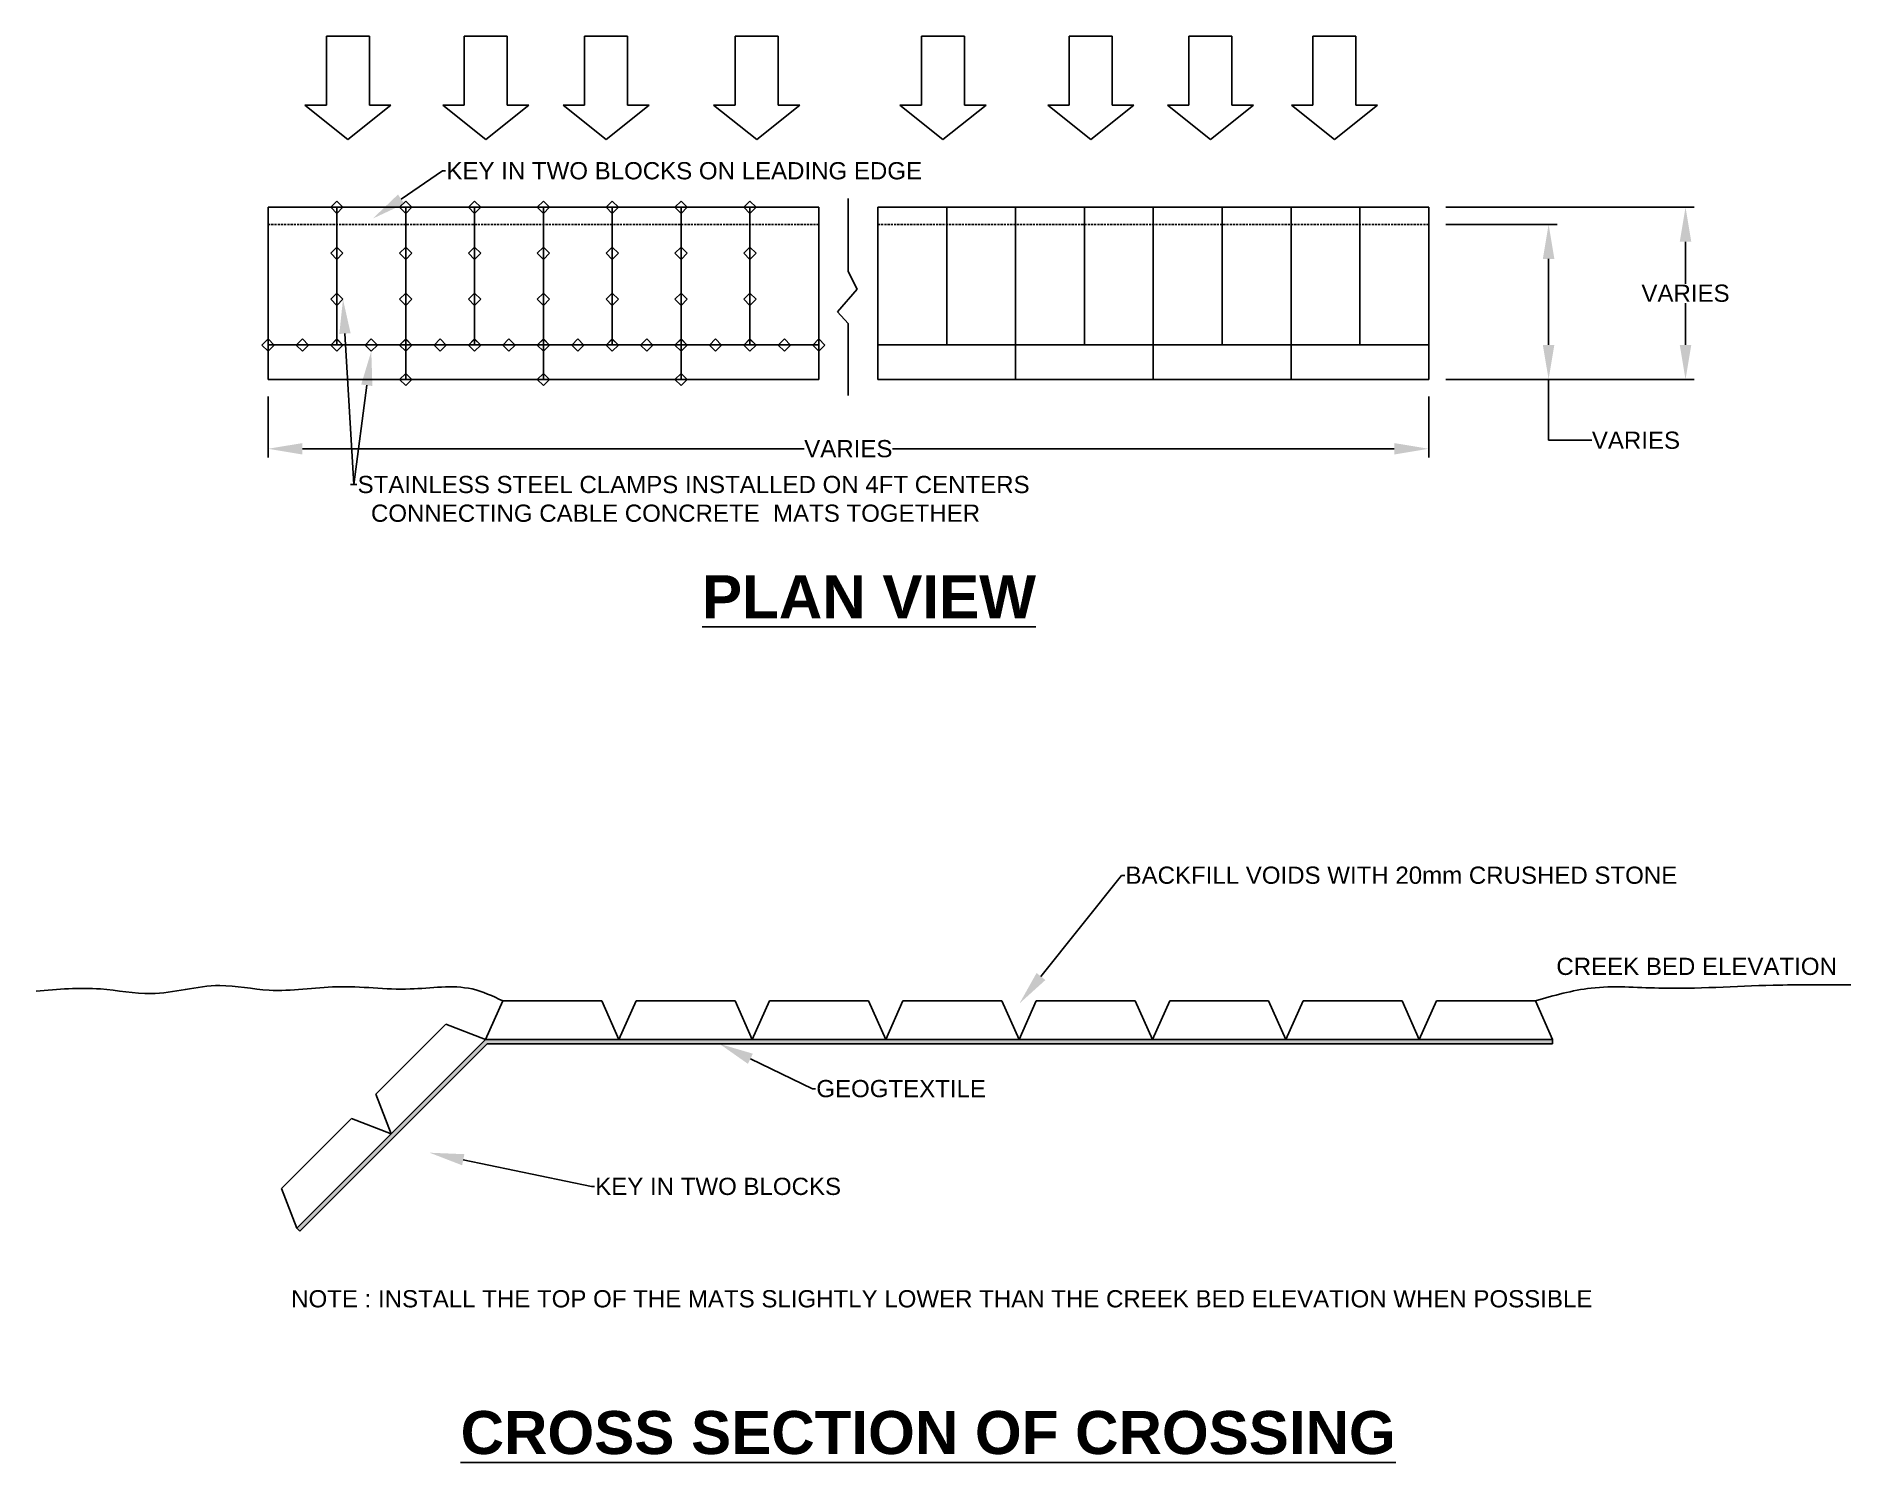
# Model space of a CAD drawing. Header units: inches. Extents: x -54 to 157, y -128 to 38.
import ezdxf
from ezdxf import colors
from ezdxf.entities.mleader import LeaderData, LeaderLine
from ezdxf.math import Vec2, Vec3

# ---------------------------------------------------------------- set-up
doc = ezdxf.new("R2010")
doc.units = ezdxf.units.IN
doc.header["$MEASUREMENT"] = 0
doc.linetypes.add('HIDDEN', pattern=[0.375, 0.25, -0.125])
doc.styles.get("Standard").update_dxf_attribs({"font": 'arial.ttf'})
doc.dimstyles.get("Standard").update_dxf_attribs({"dimtxt": 2, "dimasz": 4, "dimexe": 1, "dimexo": 2, "dimgap": 0.09, "dimtad": 0, "dimtih": 1, "dimtoh": 1, "dimdec": 0, "dimzin": 0, "dimdsep": 46, "dimtxsty": 'Standard', "dimcen": 0.09, "dimadec": 0, "dimazin": 0, "dimtfac": 1, "dimtdec": 0, "dimtofl": 0, "dimtmove": 0, "dimatfit": 3, "dimfxl": 1, "dimtolj": 1, "dimtzin": 0, "dimarcsym": 0})

# ---------------------------------------------------------------- blocks, each defined once
blk = doc.blocks.new('*D1')
at = {"color": 0, "lineweight": -2, "transparency": 16777216}
for p, q in [((-26.87, -3.66), (-26.87, -10.72)), ((108, -3.66), (108, -10.72)), ((-22.87, -9.72), (35.43, -9.72)), ((104, -9.72), (45.7, -9.72))]:
    blk.add_line(p, q, dxfattribs=at)
at = {"color": 0, "transparency": 16777216}
for points in [[(-22.87, -9.06), (-22.87, -10.39), (-26.87, -9.72)], [(104, -9.06), (104, -10.39), (108, -9.72)]]:
    blk.add_solid(points, dxfattribs=at)
at = {"layer": 'Defpoints', "color": 0, "transparency": 16777216}
for p in [(-26.87, -1.66), (108, -1.66), (108, -9.72)]:
    blk.add_point(p, dxfattribs=at)
at = {"color": 0, "transparency": 16777216, "insert": (40.56, -9.72), "char_height": 2, "attachment_point": 5}
blk.add_mtext('\\A1;VARIES', dxfattribs=at)
blk = doc.blocks.new('*D2')
at = {"color": 0, "lineweight": -2, "transparency": 16777216}
for p, q in [((110, 16.34), (122.93, 16.34)), ((121.93, 2.34), (121.93, 12.34)), ((110, -1.66), (122.93, -1.66)), ((121.93, -8.74), (121.93, -1.66)), ((126.95, -8.74), (121.93, -8.74))]:
    blk.add_line(p, q, dxfattribs=at)
at = {"color": 0, "transparency": 16777216}
for points in [[(121.26, 12.34), (122.6, 12.34), (121.93, 16.34)], [(121.26, 2.34), (122.6, 2.34), (121.93, -1.66)]]:
    blk.add_solid(points, dxfattribs=at)
at = {"layer": 'Defpoints', "color": 0, "transparency": 16777216}
for p in [(108, 16.34), (121.93, 16.34), (108, -1.66)]:
    blk.add_point(p, dxfattribs=at)
at = {"color": 0, "transparency": 16777216, "insert": (132.08, -8.74), "char_height": 2, "attachment_point": 5}
blk.add_mtext('\\A1;VARIES', dxfattribs=at)
blk = doc.blocks.new('*D3')
at = {"color": 0, "lineweight": -2, "transparency": 16777216}
for p, q in [((110, 18.34), (138.84, 18.34)), ((137.84, 14.34), (137.84, 9.46)), ((137.84, 2.34), (137.84, 7.21)), ((110, -1.66), (138.84, -1.66))]:
    blk.add_line(p, q, dxfattribs=at)
at = {"color": 0, "transparency": 16777216}
for points in [[(137.17, 14.34), (138.51, 14.34), (137.84, 18.34)], [(137.17, 2.34), (138.51, 2.34), (137.84, -1.66)]]:
    blk.add_solid(points, dxfattribs=at)
at = {"layer": 'Defpoints', "color": 0, "transparency": 16777216}
for p in [(108, 18.34), (137.84, 18.34), (108, -1.66)]:
    blk.add_point(p, dxfattribs=at)
at = {"color": 0, "transparency": 16777216, "insert": (137.84, 8.34), "char_height": 2, "attachment_point": 5}
blk.add_mtext('\\A1;VARIES', dxfattribs=at)
blk = doc.blocks.new('*U4')
for p, q in [((-0.71, 0), (0, 0.71)), ((0, -0.71), (-0.71, 0)), ((0, 0.71), (0.71, 0)), ((0.71, 0), (0, -0.71))]:
    blk.add_line(p, q)
blk = doc.blocks.new('*U5')
at = {"color": 0, "linetype": 'ByBlock', "lineweight": -2, "transparency": 16777216}
for p in [(0, 0), (8, 0), (16, 0), (24, 0), (32, 0), (40, 0), (48, 0), (0, -5.34), (8, -5.34), (16, -5.34), (24, -5.34), (32, -5.34), (40, -5.34), (48, -5.34), (0, -10.68), (8, -10.68), (16, -10.68), (24, -10.68), (32, -10.68), (40, -10.68), (48, -10.68), (0, -16.02), (8, -16.02), (16, -16.02), (24, -16.02), (32, -16.02), (40, -16.02), (48, -16.02)]:
    blk.add_blockref('*U4', p, dxfattribs=at)

msp = doc.modelspace()

# ---------------------------------------------------------------- hatches: boundary and pattern name
h = msp.add_hatch()
h.set_pattern_fill('ANSI38', color=256, scale=5)
h.set_pattern_definition([(45, (0, -18.324), (-0.4419417, 0.4419417), []), (135, (0, -18.324), (-1.3258252, 0.4419417), [1.5625, -0.9375])])
h.paths.add_polyline_path([(-1.6, -78.35), (-23.52, -100.27), (-23.17, -100.62), (-1.4, -78.85), (122.4, -78.85), (122.4, -78.35)])

# ---------------------------------------------------------------- linework, layer by layer
for p, q in [((-20.08, 38.2), (-15.08, 38.2)), ((-20.08, 30.2), (-20.08, 38.2)), ((-15.08, 38.2), (-15.08, 30.2)), ((-4.07, 38.2), (0.93, 38.2)), ((-4.07, 30.2), (-4.07, 38.2)), ((0.93, 38.2), (0.93, 30.2)), ((9.91, 38.2), (14.91, 38.2)), ((9.91, 30.2), (9.91, 38.2)), ((14.91, 38.2), (14.91, 30.2)), ((27.41, 38.2), (32.41, 38.2)), ((27.41, 30.2), (27.41, 38.2)), ((32.41, 38.2), (32.41, 30.2)), ((49.06, 38.2), (54.06, 38.2)), ((49.06, 30.2), (49.06, 38.2)), ((54.06, 38.2), (54.06, 30.2)), ((66.23, 38.2), (71.23, 38.2)), ((66.23, 30.2), (66.23, 38.2)), ((71.23, 38.2), (71.23, 30.2)), ((80.14, 38.2), (85.14, 38.2)), ((80.14, 30.2), (80.14, 38.2)), ((85.14, 38.2), (85.14, 30.2)), ((94.55, 38.2), (99.55, 38.2)), ((94.55, 30.2), (94.55, 38.2)), ((99.55, 38.2), (99.55, 30.2)), ((-22.58, 30.2), (-20.08, 30.2)), ((-22.58, 30.2), (-17.58, 26.2)), ((-17.58, 26.2), (-12.58, 30.2)), ((-15.08, 30.2), (-12.58, 30.2)), ((-6.57, 30.2), (-4.07, 30.2)), ((-6.57, 30.2), (-1.57, 26.2)), ((-1.57, 26.2), (3.43, 30.2)), ((0.93, 30.2), (3.43, 30.2)), ((7.41, 30.2), (9.91, 30.2)), ((7.41, 30.2), (12.41, 26.2)), ((12.41, 26.2), (17.41, 30.2)), ((14.91, 30.2), (17.41, 30.2)), ((24.91, 30.2), (27.41, 30.2)), ((24.91, 30.2), (29.91, 26.2)), ((29.91, 26.2), (34.91, 30.2)), ((32.41, 30.2), (34.91, 30.2)), ((46.56, 30.2), (49.06, 30.2)), ((46.56, 30.2), (51.56, 26.2)), ((51.56, 26.2), (56.56, 30.2)), ((54.06, 30.2), (56.56, 30.2)), ((63.73, 30.2), (66.23, 30.2)), ((63.73, 30.2), (68.73, 26.2)), ((68.73, 26.2), (73.73, 30.2)), ((71.23, 30.2), (73.73, 30.2)), ((77.64, 30.2), (80.14, 30.2)), ((77.64, 30.2), (82.64, 26.2)), ((82.64, 26.2), (87.64, 30.2)), ((85.14, 30.2), (87.64, 30.2)), ((92.05, 30.2), (94.55, 30.2)), ((92.05, 30.2), (97.05, 26.2)), ((97.05, 26.2), (102.05, 30.2)), ((99.55, 30.2), (102.05, 30.2)), ((-11.58, 18.33), (-10.87, 19.04)), ((-10.87, 19.04), (-10.16, 18.33)), ((-3.58, 18.33), (-2.87, 19.04)), ((-2.87, 19.04), (-2.16, 18.33)), ((4.42, 18.33), (5.13, 19.04)), ((5.13, 19.04), (5.84, 18.33)), ((12.42, 18.33), (13.13, 19.04)), ((13.13, 19.04), (13.84, 18.33)), ((20.42, 18.33), (21.13, 19.04)), ((21.13, 19.04), (21.84, 18.33)), ((28.42, 18.33), (29.13, 19.04)), ((29.13, 19.04), (29.84, 18.33)), ((40.56, 19.34), (40.56, 10.87)), ((-26.87, 18.34), (-18.87, 18.34)), ((-26.87, 2.34), (-26.87, 18.34)), ((-26.87, 18.34), (-26.87, 16.34)), ((-18.87, 18.34), (-18.87, 2.34)), ((-18.87, 18.34), (-10.87, 18.34)), ((-10.87, 17.62), (-11.58, 18.33)), ((-10.87, 18.34), (-10.87, 2.34)), ((-10.87, 18.34), (-2.87, 18.34)), ((-10.16, 18.33), (-10.87, 17.62)), ((-2.87, 17.62), (-3.58, 18.33)), ((-2.87, 18.34), (-2.87, 2.34)), ((-2.87, 18.34), (5.13, 18.34)), ((-2.16, 18.33), (-2.87, 17.62)), ((5.13, 17.62), (4.42, 18.33)), ((5.13, 18.34), (5.13, 2.34)), ((13.13, 18.34), (5.13, 18.34)), ((5.13, 18.34), (5.13, 2.34)), ((5.84, 18.33), (5.13, 17.62)), ((13.13, 17.62), (12.42, 18.33)), ((21.13, 18.34), (13.13, 18.34)), ((13.13, 18.34), (13.13, 2.34)), ((13.84, 18.33), (13.13, 17.62)), ((21.13, 17.62), (20.42, 18.33)), ((29.13, 18.34), (21.13, 18.34)), ((21.13, 18.34), (21.13, 2.34)), ((21.84, 18.33), (21.13, 17.62)), ((29.13, 17.62), (28.42, 18.33)), ((37.13, 18.34), (29.13, 18.34)), ((29.13, 18.34), (29.13, 2.34)), ((29.84, 18.33), (29.13, 17.62)), ((37.13, 2.34), (37.13, 18.34)), ((44, 18.34), (52, 18.34)), ((44, 2.34), (44, 18.34)), ((52, 18.34), (52, 2.34)), ((52, 18.34), (60, 18.34)), ((60, 18.34), (60, 2.34)), ((60, 18.34), (68, 18.34)), ((68, 18.34), (68, 2.34)), ((68, 18.34), (76, 18.34)), ((84, 18.34), (76, 18.34)), ((76, 18.34), (76, 2.34)), ((76, 18.34), (76, 2.34)), ((92, 18.34), (84, 18.34)), ((84, 18.34), (84, 2.34)), ((100, 18.34), (92, 18.34)), ((92, 18.34), (92, 2.34)), ((108, 18.34), (100, 18.34)), ((100, 18.34), (100, 2.34)), ((108, 2.34), (108, 18.34)), ((40.56, 10.87), (41.58, 8.82)), ((41.58, 8.82), (39.3, 6.2)), ((39.3, 6.2), (40.56, 4.82)), ((40.56, 4.82), (40.56, -3.53)), ((-27.58, 2.33), (-26.87, 3.04)), ((-26.87, 1.62), (-27.58, 2.33)), ((-26.87, 3.04), (-26.16, 2.33)), ((-18.87, 2.34), (-26.87, 2.34)), ((-26.87, 2.34), (-26.87, -1.66)), ((-26.16, 2.33), (-26.87, 1.62)), ((-23.58, 2.33), (-22.87, 3.04)), ((-22.87, 1.62), (-23.58, 2.33)), ((-22.87, 3.04), (-22.16, 2.33)), ((-22.16, 2.33), (-22.87, 1.62)), ((-19.58, 2.33), (-18.87, 3.04)), ((-18.87, 1.62), (-19.58, 2.33)), ((-18.87, 3.04), (-18.16, 2.33)), ((-10.87, 2.34), (-18.87, 2.34)), ((-18.16, 2.33), (-18.87, 1.62)), ((-15.58, 2.33), (-14.87, 3.04)), ((-14.87, 1.62), (-15.58, 2.33)), ((-14.87, 3.04), (-14.16, 2.33)), ((-14.16, 2.33), (-14.87, 1.62)), ((-11.58, 2.33), (-10.87, 3.04)), ((-10.87, 1.62), (-11.58, 2.33)), ((-10.87, 3.04), (-10.16, 2.33)), ((-10.87, -1.66), (-10.87, 2.34)), ((-10.87, 2.34), (5.13, 2.34)), ((-10.16, 2.33), (-10.87, 1.62)), ((-6.87, 3.04), (-7.58, 2.33)), ((-7.58, 2.33), (-6.87, 1.62)), ((-6.16, 2.33), (-6.87, 3.04)), ((-6.87, 1.62), (-6.16, 2.33)), ((-3.58, 2.33), (-2.87, 3.04)), ((-2.87, 1.62), (-3.58, 2.33)), ((-2.87, 3.04), (-2.16, 2.33)), ((-2.16, 2.33), (-2.87, 1.62)), ((1.13, 3.04), (0.42, 2.33)), ((0.42, 2.33), (1.13, 1.62)), ((1.84, 2.33), (1.13, 3.04)), ((1.13, 1.62), (1.84, 2.33)), ((4.42, 2.33), (5.13, 3.04)), ((5.13, 1.62), (4.42, 2.33)), ((5.13, 3.04), (5.84, 2.33)), ((5.13, 2.34), (5.13, 2.34)), ((21.13, 2.34), (5.13, 2.34)), ((5.13, 2.34), (5.13, -1.66)), ((5.13, 2.34), (5.13, 2.34)), ((5.84, 2.33), (5.13, 1.62)), ((8.42, 2.33), (9.13, 3.04)), ((9.13, 1.62), (8.42, 2.33)), ((9.13, 3.04), (9.84, 2.33)), ((9.84, 2.33), (9.13, 1.62)), ((12.42, 2.33), (13.13, 3.04)), ((13.13, 1.62), (12.42, 2.33)), ((13.13, 3.04), (13.84, 2.33)), ((13.84, 2.33), (13.13, 1.62)), ((16.42, 2.33), (17.13, 3.04)), ((17.13, 1.62), (16.42, 2.33)), ((17.13, 3.04), (17.84, 2.33)), ((17.84, 2.33), (17.13, 1.62)), ((20.42, 2.33), (21.13, 3.04)), ((21.13, 1.62), (20.42, 2.33)), ((21.13, 3.04), (21.84, 2.33)), ((21.13, 2.34), (29.13, 2.34)), ((21.13, -1.66), (21.13, 2.34)), ((21.84, 2.33), (21.13, 1.62)), ((25.13, 3.04), (24.42, 2.33)), ((24.42, 2.33), (25.13, 1.62)), ((25.84, 2.33), (25.13, 3.04)), ((25.13, 1.62), (25.84, 2.33)), ((28.42, 2.33), (29.13, 3.04)), ((29.13, 1.62), (28.42, 2.33)), ((29.13, 3.04), (29.84, 2.33)), ((29.13, 2.34), (37.13, 2.34)), ((29.84, 2.33), (29.13, 1.62)), ((33.13, 3.04), (32.42, 2.33)), ((32.42, 2.33), (33.13, 1.62)), ((33.84, 2.33), (33.13, 3.04)), ((33.13, 1.62), (33.84, 2.33)), ((36.42, 2.33), (37.13, 3.04)), ((37.13, 1.62), (36.42, 2.33)), ((37.13, 3.04), (37.84, 2.33)), ((37.13, 2.34), (37.13, -1.66)), ((37.84, 2.33), (37.13, 1.62)), ((52, 2.34), (44, 2.34)), ((44, 2.34), (44, -1.66)), ((60, 2.34), (52, 2.34)), ((60, -1.66), (60, 2.34)), ((60, 2.34), (76, 2.34)), ((92, 2.34), (76, 2.34)), ((76, 2.34), (76, 2.34)), ((76, 2.34), (76, -1.66)), ((76, 2.34), (76, 2.34)), ((92, 2.34), (100, 2.34)), ((92, -1.66), (92, 2.34)), ((100, 2.34), (108, 2.34)), ((108, 2.34), (108, -1.66)), ((-26.87, -1.66), (5.13, -1.66)), ((-11.58, -1.67), (-10.87, -0.96)), ((-10.87, -2.38), (-11.58, -1.67)), ((-10.87, -0.96), (-10.16, -1.67)), ((-10.16, -1.67), (-10.87, -2.38)), ((4.42, -1.67), (5.13, -0.96)), ((5.13, -2.38), (4.42, -1.67)), ((5.13, -0.96), (5.84, -1.67)), ((37.13, -1.66), (5.13, -1.66)), ((5.84, -1.67), (5.13, -2.38)), ((20.42, -1.67), (21.13, -0.96)), ((21.13, -2.38), (20.42, -1.67)), ((21.13, -0.96), (21.84, -1.67)), ((21.84, -1.67), (21.13, -2.38)), ((44, -1.66), (76, -1.66)), ((108, -1.66), (76, -1.66)), ((0.4, -73.85), (-1.6, -78.35)), ((0.4, -73.85), (11.9, -73.85)), ((11.9, -73.85), (13.9, -78.35)), ((15.9, -73.85), (13.9, -78.35)), ((15.9, -73.85), (27.4, -73.85)), ((27.4, -73.85), (29.4, -78.35)), ((31.4, -73.85), (29.4, -78.35)), ((31.4, -73.85), (42.9, -73.85)), ((42.9, -73.85), (44.9, -78.35)), ((46.9, -73.85), (44.9, -78.35)), ((46.9, -73.85), (58.4, -73.85)), ((58.4, -73.85), (60.4, -78.35)), ((62.4, -73.85), (60.4, -78.35)), ((62.4, -73.85), (73.9, -73.85)), ((73.9, -73.85), (75.9, -78.35)), ((77.9, -73.85), (75.9, -78.35)), ((77.9, -73.85), (89.4, -73.85)), ((89.4, -73.85), (91.4, -78.35)), ((93.4, -73.85), (91.4, -78.35)), ((93.4, -73.85), (104.9, -73.85)), ((104.9, -73.85), (106.9, -78.35)), ((108.9, -73.85), (106.9, -78.35)), ((108.9, -73.85), (120.4, -73.85)), ((120.4, -73.85), (122.4, -78.35)), ((-14.33, -84.71), (-6.2, -76.58)), ((-14.33, -84.71), (-6.2, -76.58)), ((-6.2, -76.58), (-1.6, -78.35)), ((-6.2, -76.58), (-1.6, -78.35)), ((-23.52, -100.27), (-1.6, -78.35)), ((-23.17, -100.62), (-1.4, -78.85)), ((-12.56, -89.31), (-1.6, -78.35)), ((-12.56, -89.31), (-1.6, -78.35)), ((-1.6, -78.35), (13.9, -78.35)), ((-1.6, -78.35), (122.4, -78.35)), ((-1.4, -78.85), (122.4, -78.85)), ((13.9, -78.35), (29.4, -78.35)), ((29.4, -78.35), (44.9, -78.35)), ((44.9, -78.35), (60.4, -78.35)), ((60.4, -78.35), (75.9, -78.35)), ((75.9, -78.35), (91.4, -78.35)), ((91.4, -78.35), (106.9, -78.35)), ((106.9, -78.35), (122.4, -78.35)), ((122.4, -78.85), (122.4, -78.35)), ((-14.33, -84.71), (-12.56, -89.31)), ((-14.33, -84.71), (-12.56, -89.31)), ((-25.29, -95.67), (-17.16, -87.54)), ((-17.16, -87.54), (-12.56, -89.31)), ((-23.52, -100.27), (-12.56, -89.31)), ((-25.29, -95.67), (-23.52, -100.27)), ((-23.52, -100.27), (-23.17, -100.62))]:
    msp.add_line(p, q)
at = {"linetype": 'HIDDEN'}
for p, q in [((-26.87, 16.34), (37.13, 16.34)), ((108, 16.34), (44, 16.34))]:
    msp.add_line(p, q, dxfattribs=at)
msp.add_spline([(0.4, -73.85), (-3.16, -72.48), (-10.36, -72.48), (-18.89, -72.22), (-26.75, -72.62), (-32.48, -72.08), (-40.47, -73.02), (-46.33, -72.48), (-53.8, -72.75)], degree=3)
msp.add_open_spline([(120.4, -73.85), (122.54, -73.24), (127.22, -71.9), (136.56, -72.69), (146.58, -71.91), (154.03, -72.02), (157.03, -71.99)], degree=3, knots=[0, 0, 0, 0, 6.633088, 14.490353, 27.785032, 36.807941, 36.807941, 36.807941, 36.807941])

# ---------------------------------------------------------------- block references
msp.add_blockref('*U5', (-18.87, 18.33))

# ---------------------------------------------------------------- texts
at = {"attachment_point": 1}
for s, width, insert, char_height in [('{\\fArial|b1|i0|c0|p34;\\LPLAN VIEW}', 63.278, (23.56, -24.42), 5), ('CREEK BED ELEVATION', 34.5546, (122.83, -68.85), 2), ('NOTE : INSTALL THE TOP OF THE MATS SLIGHTLY LOWER THAN THE CREEK BED ELEVATION WHEN POSSIBLE', 154.1622, (-24.18, -107.47), 2), ('{\\fArial|b1|i0|c0|p34;\\LCROSS SECTION OF CROSSING}', 112.1737, (-4.49, -121.51), 5)]:
    msp.add_mtext_dynamic_manual_height_columns(s, width=width, gutter_width=1, heights=[0], dxfattribs=dict(at, insert=insert, char_height=char_height))

# ---------------------------------------------------------------- dimensions: what is measured, and where the dimension line sits
dim = msp.add_linear_dim(base=(137.84, 18.34), p1=(108, -1.66), p2=(108, 18.34), angle=90, text='VARIES', dimstyle='Standard')
dim.commit()
dim.dimension.update_dxf_attribs({"geometry": '*D3', "text_midpoint": (137.84, 8.34)})
dim = msp.add_linear_dim(base=(121.93, 16.34), p1=(108, -1.66), p2=(108, 16.34), angle=90, text='VARIES', dimstyle='Standard', override={"dimtmove": 1})
dim.commit()
dim.dimension.update_dxf_attribs({"geometry": '*D2', "text_midpoint": (132.08, -8.74), "dimtype": 160})
dim = msp.add_linear_dim(base=(108, -9.72), p1=(-26.87, -1.66), p2=(108, -1.66), text='VARIES', dimstyle='Standard')
dim.commit()
dim.dimension.update_dxf_attribs({"geometry": '*D1', "text_midpoint": (40.56, -9.72)})

# ---------------------------------------------------------------- leaders
ml = msp.add_multileader_mtext('Standard')
ml.set_content('KEY IN TWO BLOCKS ON LEADING EDGE', color=256)
ml.set_leader_properties()
ml.build(insert=Vec2(0, 0))
ml.multileader.update_dxf_attribs({"dogleg_length": 0.36})
ctx = ml.context
ctx.base_point, ctx.char_height, ctx.landing_gap_size, ctx.plane_origin = Vec3(-6.23, 22.56), 2, 0.09, Vec3(-14.7, 17.02)
notes = []
notes.append((ctx, [(0, (1, 1, 0), (-6.59, 22.56), (1, 0), 0.36, [(0, [(-14.7, 17.02)], 0, [])])]))
ctx.mtext.insert, ctx.mtext.flow_direction = Vec3(-6.14, 23.58), 5
ml = msp.add_multileader_mtext('Standard')
ml.set_content('STAINLESS STEEL CLAMPS INSTALLED ON 4FT CENTERS\\P  CONNECTING CABLE CONCRETE  MATS TOGETHER', color=256)
ml.set_leader_properties()
ml.build(insert=Vec2(0, 0))
ml.multileader.update_dxf_attribs({"dogleg_length": 0.36})
ctx = ml.context
ctx.base_point, ctx.char_height, ctx.landing_gap_size, ctx.plane_origin = Vec3(-16.55, -13.89), 2, 0.09, Vec3(-20.7, 2.3)
notes.append((ctx, [(0, (1, 1, 0), (-16.91, -13.89), (1, 0), 0.36, [(0, [(-18.16, 7.65)], 0, [])])]))
ctx.mtext.insert, ctx.mtext.flow_direction = Vec3(-16.46, -12.87), 5
ml = msp.add_multileader_mtext('Standard')
ml.set_content('', color=256)
ml.set_leader_properties()
ml.build(insert=Vec2(0, 0))
ml.multileader.update_dxf_attribs({"dogleg_length": 0.36})
ctx = ml.context
ctx.base_point, ctx.char_height, ctx.landing_gap_size, ctx.plane_origin = Vec3(-17.45, -13.89), 2, 0.09, Vec3(-14.87, 1.62)
ctx.text_align_type = 2
notes.append((ctx, [(0, (1, 1, 0), (-16.91, -13.89), (-1, 0), 0.36, [(0, [(-14.87, 1.62)], 0, [])])]))
ctx.mtext.insert, ctx.mtext.alignment, ctx.mtext.flow_direction = Vec3(-17.36, -12.89), 3, 5
ml = msp.add_multileader_mtext('Standard')
ml.set_content('BACKFILL VOIDS WITH 20mm CRUSHED STONE', color=256)
ml.set_leader_properties()
ml.build(insert=Vec2(0, 0))
ml.multileader.update_dxf_attribs({"dogleg_length": 0.36})
ctx = ml.context
ctx.base_point, ctx.char_height, ctx.landing_gap_size, ctx.plane_origin = Vec3(72.68, -59.28), 2, 0.09, Vec3(60.45, -74.16)
notes.append((ctx, [(0, (1, 1, 0), (72.32, -59.28), (1, 0), 0.36, [(0, [(60.45, -74.16)], 0, [])])]))
ctx.mtext.insert, ctx.mtext.flow_direction = Vec3(72.77, -58.26), 5
ml = msp.add_multileader_mtext('Standard')
ml.set_content('GEOGTEXTILE', color=256)
ml.set_leader_properties()
ml.build(insert=Vec2(0, 0))
ml.multileader.update_dxf_attribs({"dogleg_length": 0.36})
ctx = ml.context
ctx.base_point, ctx.char_height, ctx.landing_gap_size, ctx.plane_origin = Vec3(36.75, -84.07), 2, 0.09, Vec3(25.58, -78.85)
notes.append((ctx, [(0, (1, 1, 0), (36.39, -84.07), (1, 0), 0.36, [(0, [(25.58, -78.85)], 0, [])])]))
ctx.mtext.insert, ctx.mtext.flow_direction = Vec3(36.84, -83.05), 5
ml = msp.add_multileader_mtext('Standard')
ml.set_content('KEY IN TWO BLOCKS', color=256)
ml.set_leader_properties()
ml.build(insert=Vec2(0, 0))
ml.multileader.update_dxf_attribs({"dogleg_length": 0.36})
ctx = ml.context
ctx.base_point, ctx.char_height, ctx.landing_gap_size, ctx.plane_origin = Vec3(11.06, -95.42), 2, 0.09, Vec3(-8.1, -91.5)
notes.append((ctx, [(0, (1, 1, 0), (10.7, -95.42), (1, 0), 0.36, [(0, [(-8.1, -91.5)], 0, [])])]))
ctx.mtext.insert, ctx.mtext.flow_direction = Vec3(11.15, -94.41), 5
for ctx, leaders in notes:
    for number, flags, end, landing, length, lines in leaders:
        leader = LeaderData()
        leader.index, (leader.has_last_leader_line, leader.has_dogleg_vector, leader.attachment_direction) = number, flags
        leader.last_leader_point, leader.dogleg_vector, leader.dogleg_length = Vec3(end), Vec3(landing), length
        for number, points, colour, breaks in lines:
            line = LeaderLine()
            line.index, line.vertices, line.color, line.breaks = number, Vec3.list(points), colors.encode_raw_color(colour), breaks
            leader.lines.append(line)
        ctx.leaders.append(leader)

doc.saveas('drawing.dxf')
